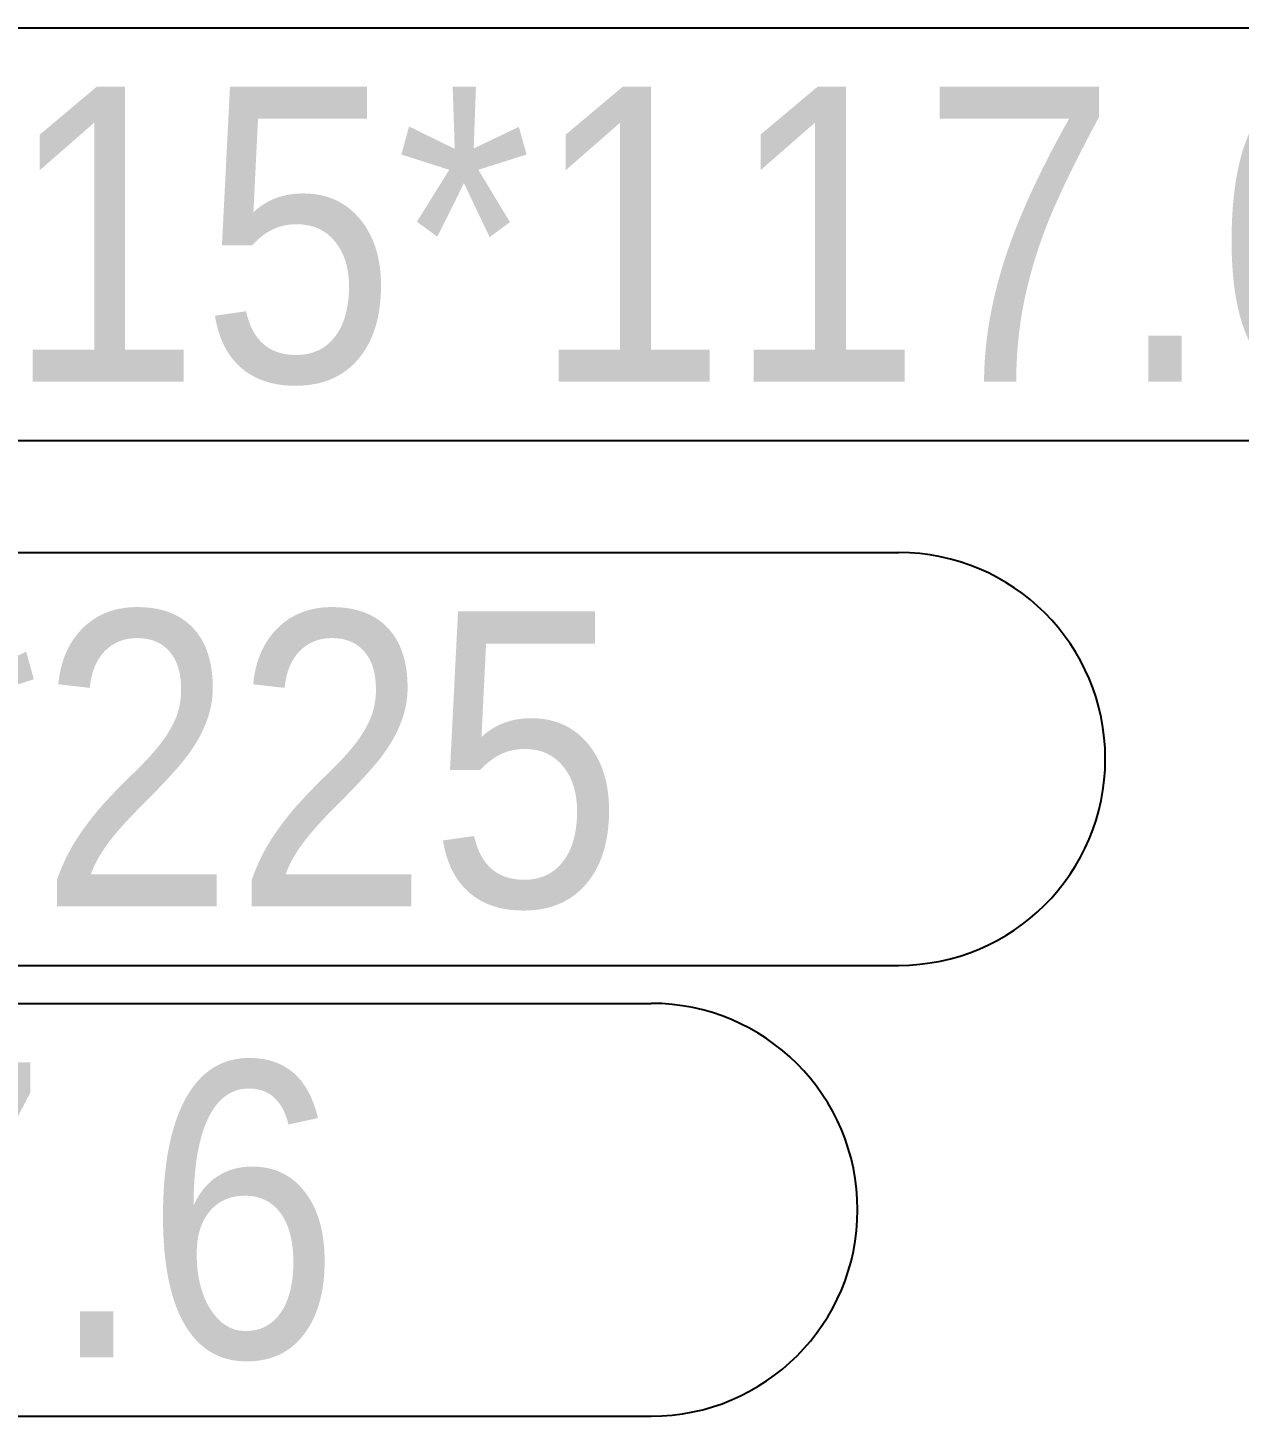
# Model space of a CAD drawing. Header units: millimetres. Extents: x 150000 to 150841, y 150000 to 150594.
# Drawn here: x 150492.33 to 150504.65, y 150434.48 to 150448.61 of the extents above; entities that cross this region are included whole.
import ezdxf

# ---------------------------------------------------------------- set-up
doc = ezdxf.new("R2010")
doc.units = ezdxf.units.MM
doc.linetypes.add('XKITLINE00', pattern=[0])
doc.styles.add('ARIAL', font='arial.ttf')

msp = doc.modelspace()

# ---------------------------------------------------------------- linework, layer by layer
at = {"color": 7, "linetype": 'XKITLINE00'}
for p, q in [((150484.979, 150448.607), (150509.536, 150448.607)), ((150484.979, 150444.407), (150509.536, 150444.407)), ((150479.969, 150443.268), (150501.189, 150443.268)), ((150479.969, 150439.068), (150501.189, 150439.068)), ((150474.113, 150438.681), (150498.67, 150438.681)), ((150474.113, 150434.481), (150498.67, 150434.481))]:
    msp.add_line(p, q, dxfattribs=at)
for centre in [(150501.189, 150441.168), (150498.67, 150436.581)]:
    msp.add_arc(centre, 2.1, 270, 90, dxfattribs=at)

# ---------------------------------------------------------------- texts
at = {"color": 3, "style": 'ARIAL', "width": 0.85}
for s, p in [('PLT15*117.6', (150485.579, 150445.007)), ('PLT30*225', (150480.569, 150439.668)), ('PLT15*117.6', (150474.713, 150435.081))]:
    msp.add_text(s, height=3, dxfattribs=at).set_placement(p)

doc.saveas('drawing.dxf')
